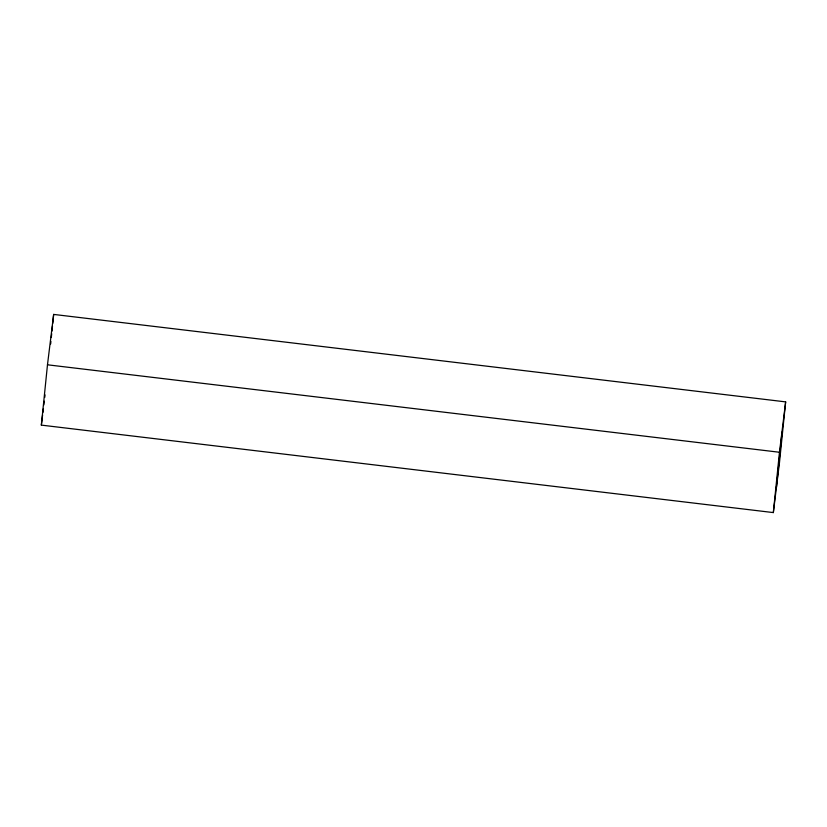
<?xml version="1.0" encoding="UTF-8"?>
<svg xmlns="http://www.w3.org/2000/svg" width="827" height="827" viewBox="0 0 827 827"><rect width="100%" height="100%" fill="white"/><g stroke="black" fill="none" stroke-linecap="round" stroke-linejoin="round"><path stroke-width="1.24" d="M41.35 425.119L47.48 364.8L53.662 314.415L785.65 401.881L779.52 462.2L773.338 512.585L41.35 425.119L42.59 415.051M50.664 343.939L50.923 341.375M51.315 337.519L51.698 333.674M51.967 331.1L52.483 325.972M52.742 323.398L53.662 314.415M773.338 512.585L779.468 452.255L785.65 401.881M776.429 487.392L782.063 431.952M42.89 412.528L43.355 408.755M43.821 404.972L44.286 401.188M44.751 397.415L45.061 394.892M47.48 364.8L779.468 452.255"/></g></svg>
